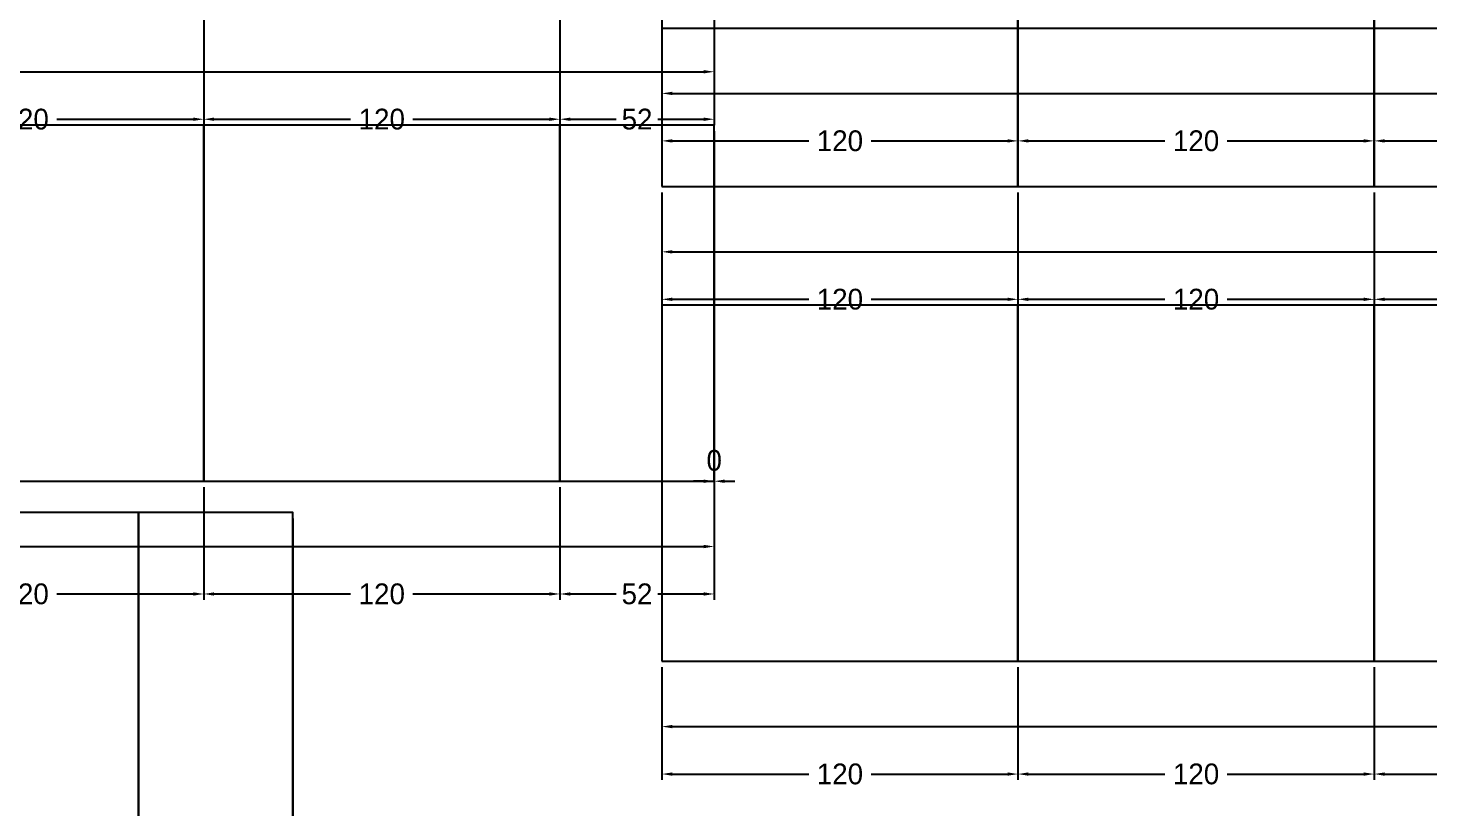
# Model space of a CAD drawing. Header units: metres. Extents: x 180 to 6304, y -9808 to 1664.
# Drawn here: x 2229.2 to 2701.3, y -1031.9 to -769 of the extents above; entities that cross this region are included whole.
import ezdxf

# ---------------------------------------------------------------- set-up
doc = ezdxf.new("R2010")
doc.units = ezdxf.units.M
doc.layers.add('COTA', color=3, linetype='Continuous')
doc.dimstyles.new('COTA_VIG', dxfattribs={"dimtxt": 7, "dimasz": 3.5, "dimexe": 2, "dimexo": 2, "dimgap": 1.5, "dimtad": 1, "dimdec": 1, "dimcen": 2.5, "dimclrd": 3, "dimclre": 3, "dimclrt": 3, "dimazin": 3, "dimtfac": 1, "dimtmove": 0, "dimatfit": 3})

# ---------------------------------------------------------------- blocks, each defined once
blk = doc.blocks.new('_CLOSEDFILLED')
at = {"color": 0, "linetype": 'BYBLOCK'}
blk.add_solid([(-1, 0.16), (0, 0), (-1, -0.16)], dxfattribs=at)
blk = doc.blocks.new('*D562')
at = {"color": 3}
for p, q in [((1808.44, -923.77), (1808.44, -945.77)), ((2460.44, -923.77), (2460.44, -945.77)), ((1811.94, -943.77), (2123.94, -943.77)), ((2144.94, -943.77), (2456.94, -943.77))]:
    blk.add_line(p, q, dxfattribs=at)
at = {"layer": 'Defpoints'}
for p in [(1808.44, -921.77), (2460.44, -921.77), (1808.44, -943.77)]:
    blk.add_point(p, dxfattribs=at)
at = {"layer": 'COTA', "color": 3, "xscale": 3.5, "yscale": 3.5, "rotation": 180}
blk.add_blockref('_CLOSEDFILLED', (1808.44, -943.77), dxfattribs=at)
at = {"layer": 'COTA', "color": 3, "xscale": 3.5, "yscale": 3.5}
blk.add_blockref('_CLOSEDFILLED', (2460.44, -943.77), dxfattribs=at)
at = {"layer": 'COTA', "color": 3, "insert": (2134.44, -943.77), "char_height": 7, "attachment_point": 5}
blk.add_mtext('652', dxfattribs=at)
blk = doc.blocks.new('*D566')
at = {"color": 3}
for p, q in [((2168.44, -923.77), (2168.44, -961.77)), ((2288.44, -923.77), (2288.44, -961.77)), ((2171.94, -959.77), (2217.94, -959.77)), ((2238.94, -959.77), (2284.94, -959.77))]:
    blk.add_line(p, q, dxfattribs=at)
at = {"layer": 'Defpoints'}
for p in [(2168.44, -921.77), (2288.44, -921.77), (2168.44, -959.77)]:
    blk.add_point(p, dxfattribs=at)
at = {"layer": 'COTA', "color": 3, "xscale": 3.5, "yscale": 3.5, "rotation": 180}
blk.add_blockref('_CLOSEDFILLED', (2168.44, -959.77), dxfattribs=at)
at = {"layer": 'COTA', "color": 3, "xscale": 3.5, "yscale": 3.5}
blk.add_blockref('_CLOSEDFILLED', (2288.44, -959.77), dxfattribs=at)
at = {"layer": 'COTA', "color": 3, "insert": (2228.44, -959.77), "char_height": 7, "attachment_point": 5}
blk.add_mtext('120', dxfattribs=at)
blk = doc.blocks.new('*D567')
at = {"color": 3}
for p, q in [((2288.44, -923.77), (2288.44, -961.77)), ((2408.44, -923.77), (2408.44, -961.77)), ((2291.94, -959.77), (2337.94, -959.77)), ((2358.94, -959.77), (2404.94, -959.77))]:
    blk.add_line(p, q, dxfattribs=at)
at = {"layer": 'Defpoints'}
for p in [(2288.44, -921.77), (2408.44, -921.77), (2288.44, -959.77)]:
    blk.add_point(p, dxfattribs=at)
at = {"layer": 'COTA', "color": 3, "xscale": 3.5, "yscale": 3.5, "rotation": 180}
blk.add_blockref('_CLOSEDFILLED', (2288.44, -959.77), dxfattribs=at)
at = {"layer": 'COTA', "color": 3, "xscale": 3.5, "yscale": 3.5}
blk.add_blockref('_CLOSEDFILLED', (2408.44, -959.77), dxfattribs=at)
at = {"layer": 'COTA', "color": 3, "insert": (2348.44, -959.77), "char_height": 7, "attachment_point": 5}
blk.add_mtext('120', dxfattribs=at)
blk = doc.blocks.new('*D568')
at = {"color": 3}
for p, q in [((2408.44, -923.77), (2408.44, -961.77)), ((2460.44, -923.77), (2460.44, -961.77)), ((2411.94, -959.77), (2427.44, -959.77)), ((2441.44, -959.77), (2456.94, -959.77))]:
    blk.add_line(p, q, dxfattribs=at)
at = {"layer": 'Defpoints'}
for p in [(2408.44, -921.77), (2460.44, -921.77), (2408.44, -959.77)]:
    blk.add_point(p, dxfattribs=at)
at = {"layer": 'COTA', "color": 3, "xscale": 3.5, "yscale": 3.5, "rotation": 180}
blk.add_blockref('_CLOSEDFILLED', (2408.44, -959.77), dxfattribs=at)
at = {"layer": 'COTA', "color": 3, "xscale": 3.5, "yscale": 3.5}
blk.add_blockref('_CLOSEDFILLED', (2460.44, -959.77), dxfattribs=at)
at = {"layer": 'COTA', "color": 3, "insert": (2434.44, -959.77), "char_height": 7, "attachment_point": 5}
blk.add_mtext('52', dxfattribs=at)
blk = doc.blocks.new('*D570')
at = {"color": 3}
for p, q in [((1808.44, -763.77), (1808.44, -785.77)), ((2460.44, -763.77), (2460.44, -785.77)), ((1811.94, -783.77), (2123.94, -783.77)), ((2144.94, -783.77), (2456.94, -783.77))]:
    blk.add_line(p, q, dxfattribs=at)
at = {"layer": 'Defpoints'}
for p in [(1808.44, -761.77), (2460.44, -761.77), (1808.44, -783.77)]:
    blk.add_point(p, dxfattribs=at)
at = {"layer": 'COTA', "color": 3, "xscale": 3.5, "yscale": 3.5, "rotation": 180}
blk.add_blockref('_CLOSEDFILLED', (1808.44, -783.77), dxfattribs=at)
at = {"layer": 'COTA', "color": 3, "xscale": 3.5, "yscale": 3.5}
blk.add_blockref('_CLOSEDFILLED', (2460.44, -783.77), dxfattribs=at)
at = {"layer": 'COTA', "color": 3, "insert": (2134.44, -783.77), "char_height": 7, "attachment_point": 5}
blk.add_mtext('652', dxfattribs=at)
blk = doc.blocks.new('*D574')
at = {"color": 3}
for p, q in [((2168.44, -763.77), (2168.44, -801.77)), ((2288.44, -763.77), (2288.44, -801.77)), ((2171.94, -799.77), (2217.94, -799.77)), ((2238.94, -799.77), (2284.94, -799.77))]:
    blk.add_line(p, q, dxfattribs=at)
at = {"layer": 'Defpoints'}
for p in [(2168.44, -761.77), (2288.44, -761.77), (2168.44, -799.77)]:
    blk.add_point(p, dxfattribs=at)
at = {"layer": 'COTA', "color": 3, "xscale": 3.5, "yscale": 3.5, "rotation": 180}
blk.add_blockref('_CLOSEDFILLED', (2168.44, -799.77), dxfattribs=at)
at = {"layer": 'COTA', "color": 3, "xscale": 3.5, "yscale": 3.5}
blk.add_blockref('_CLOSEDFILLED', (2288.44, -799.77), dxfattribs=at)
at = {"layer": 'COTA', "color": 3, "insert": (2228.44, -799.77), "char_height": 7, "attachment_point": 5}
blk.add_mtext('120', dxfattribs=at)
blk = doc.blocks.new('*D575')
at = {"color": 3}
for p, q in [((2288.44, -763.77), (2288.44, -801.77)), ((2408.44, -763.77), (2408.44, -801.77)), ((2291.94, -799.77), (2337.94, -799.77)), ((2358.94, -799.77), (2404.94, -799.77))]:
    blk.add_line(p, q, dxfattribs=at)
at = {"layer": 'Defpoints'}
for p in [(2288.44, -761.77), (2408.44, -761.77), (2288.44, -799.77)]:
    blk.add_point(p, dxfattribs=at)
at = {"layer": 'COTA', "color": 3, "xscale": 3.5, "yscale": 3.5, "rotation": 180}
blk.add_blockref('_CLOSEDFILLED', (2288.44, -799.77), dxfattribs=at)
at = {"layer": 'COTA', "color": 3, "xscale": 3.5, "yscale": 3.5}
blk.add_blockref('_CLOSEDFILLED', (2408.44, -799.77), dxfattribs=at)
at = {"layer": 'COTA', "color": 3, "insert": (2348.44, -799.77), "char_height": 7, "attachment_point": 5}
blk.add_mtext('120', dxfattribs=at)
blk = doc.blocks.new('*D576')
at = {"color": 3}
for p, q in [((2408.44, -763.77), (2408.44, -801.77)), ((2460.44, -763.77), (2460.44, -801.77)), ((2411.94, -799.77), (2427.44, -799.77)), ((2441.44, -799.77), (2456.94, -799.77))]:
    blk.add_line(p, q, dxfattribs=at)
at = {"layer": 'Defpoints'}
for p in [(2408.44, -761.77), (2460.44, -761.77), (2408.44, -799.77)]:
    blk.add_point(p, dxfattribs=at)
at = {"layer": 'COTA', "color": 3, "xscale": 3.5, "yscale": 3.5, "rotation": 180}
blk.add_blockref('_CLOSEDFILLED', (2408.44, -799.77), dxfattribs=at)
at = {"layer": 'COTA', "color": 3, "xscale": 3.5, "yscale": 3.5}
blk.add_blockref('_CLOSEDFILLED', (2460.44, -799.77), dxfattribs=at)
at = {"layer": 'COTA', "color": 3, "insert": (2434.44, -799.77), "char_height": 7, "attachment_point": 5}
blk.add_mtext('52', dxfattribs=at)
blk = doc.blocks.new('*D586')
at = {"color": 3}
for p, q in [((2442.79, -771.07), (2442.79, -793.07)), ((3094.79, -771.07), (3094.79, -793.07)), ((2446.29, -791.07), (2758.29, -791.07)), ((2779.29, -791.07), (3091.29, -791.07))]:
    blk.add_line(p, q, dxfattribs=at)
at = {"layer": 'Defpoints'}
for p in [(2442.79, -769.07), (3094.79, -769.07), (2442.79, -791.07)]:
    blk.add_point(p, dxfattribs=at)
at = {"layer": 'COTA', "color": 3, "xscale": 3.5, "yscale": 3.5, "rotation": 180}
blk.add_blockref('_CLOSEDFILLED', (2442.79, -791.07), dxfattribs=at)
at = {"layer": 'COTA', "color": 3, "xscale": 3.5, "yscale": 3.5}
blk.add_blockref('_CLOSEDFILLED', (3094.79, -791.07), dxfattribs=at)
at = {"layer": 'COTA', "color": 3, "insert": (2768.79, -791.07), "char_height": 7, "attachment_point": 5}
blk.add_mtext('652', dxfattribs=at)
blk = doc.blocks.new('*D587')
at = {"color": 3}
for p, q in [((2442.79, -771.07), (2442.79, -809.07)), ((2562.79, -771.07), (2562.79, -809.07)), ((2446.29, -807.07), (2492.29, -807.07)), ((2513.29, -807.07), (2559.29, -807.07))]:
    blk.add_line(p, q, dxfattribs=at)
at = {"layer": 'Defpoints'}
for p in [(2442.79, -769.07), (2562.79, -769.07), (2442.79, -807.07)]:
    blk.add_point(p, dxfattribs=at)
at = {"layer": 'COTA', "color": 3, "xscale": 3.5, "yscale": 3.5, "rotation": 180}
blk.add_blockref('_CLOSEDFILLED', (2442.79, -807.07), dxfattribs=at)
at = {"layer": 'COTA', "color": 3, "xscale": 3.5, "yscale": 3.5}
blk.add_blockref('_CLOSEDFILLED', (2562.79, -807.07), dxfattribs=at)
at = {"layer": 'COTA', "color": 3, "insert": (2502.79, -807.07), "char_height": 7, "attachment_point": 5}
blk.add_mtext('120', dxfattribs=at)
blk = doc.blocks.new('*D588')
at = {"color": 3}
for p, q in [((2562.79, -771.07), (2562.79, -809.07)), ((2682.79, -771.07), (2682.79, -809.07)), ((2566.29, -807.07), (2612.29, -807.07)), ((2633.29, -807.07), (2679.29, -807.07))]:
    blk.add_line(p, q, dxfattribs=at)
at = {"layer": 'Defpoints'}
for p in [(2562.79, -769.07), (2682.79, -769.07), (2562.79, -807.07)]:
    blk.add_point(p, dxfattribs=at)
at = {"layer": 'COTA', "color": 3, "xscale": 3.5, "yscale": 3.5, "rotation": 180}
blk.add_blockref('_CLOSEDFILLED', (2562.79, -807.07), dxfattribs=at)
at = {"layer": 'COTA', "color": 3, "xscale": 3.5, "yscale": 3.5}
blk.add_blockref('_CLOSEDFILLED', (2682.79, -807.07), dxfattribs=at)
at = {"layer": 'COTA', "color": 3, "insert": (2622.79, -807.07), "char_height": 7, "attachment_point": 5}
blk.add_mtext('120', dxfattribs=at)
blk = doc.blocks.new('*D589')
at = {"color": 3}
for p, q in [((2682.79, -771.07), (2682.79, -809.07)), ((2802.79, -771.07), (2802.79, -809.07)), ((2686.29, -807.07), (2732.29, -807.07)), ((2753.29, -807.07), (2799.29, -807.07))]:
    blk.add_line(p, q, dxfattribs=at)
at = {"layer": 'Defpoints'}
for p in [(2682.79, -769.07), (2802.79, -769.07), (2682.79, -807.07)]:
    blk.add_point(p, dxfattribs=at)
at = {"layer": 'COTA', "color": 3, "xscale": 3.5, "yscale": 3.5, "rotation": 180}
blk.add_blockref('_CLOSEDFILLED', (2682.79, -807.07), dxfattribs=at)
at = {"layer": 'COTA', "color": 3, "xscale": 3.5, "yscale": 3.5}
blk.add_blockref('_CLOSEDFILLED', (2802.79, -807.07), dxfattribs=at)
at = {"layer": 'COTA', "color": 3, "insert": (2742.79, -807.07), "char_height": 7, "attachment_point": 5}
blk.add_mtext('120', dxfattribs=at)
blk = doc.blocks.new('*D610')
at = {"color": 3}
for p, q in [((2442.79, -984.46), (2442.79, -1006.46)), ((3094.79, -984.46), (3094.79, -1006.46)), ((2446.29, -1004.46), (2758.29, -1004.46)), ((2779.29, -1004.46), (3091.29, -1004.46))]:
    blk.add_line(p, q, dxfattribs=at)
at = {"layer": 'Defpoints'}
for p in [(2442.79, -982.46), (3094.79, -982.46), (2442.79, -1004.46)]:
    blk.add_point(p, dxfattribs=at)
at = {"layer": 'COTA', "color": 3, "xscale": 3.5, "yscale": 3.5, "rotation": 180}
blk.add_blockref('_CLOSEDFILLED', (2442.79, -1004.46), dxfattribs=at)
at = {"layer": 'COTA', "color": 3, "xscale": 3.5, "yscale": 3.5}
blk.add_blockref('_CLOSEDFILLED', (3094.79, -1004.46), dxfattribs=at)
at = {"layer": 'COTA', "color": 3, "insert": (2768.79, -1004.46), "char_height": 7, "attachment_point": 5}
blk.add_mtext('652', dxfattribs=at)
blk = doc.blocks.new('*D611')
at = {"color": 3}
for p, q in [((2442.79, -984.46), (2442.79, -1022.46)), ((2562.79, -984.46), (2562.79, -1022.46)), ((2446.29, -1020.46), (2492.29, -1020.46)), ((2513.29, -1020.46), (2559.29, -1020.46))]:
    blk.add_line(p, q, dxfattribs=at)
at = {"layer": 'Defpoints'}
for p in [(2442.79, -982.46), (2562.79, -982.46), (2442.79, -1020.46)]:
    blk.add_point(p, dxfattribs=at)
at = {"layer": 'COTA', "color": 3, "xscale": 3.5, "yscale": 3.5, "rotation": 180}
blk.add_blockref('_CLOSEDFILLED', (2442.79, -1020.46), dxfattribs=at)
at = {"layer": 'COTA', "color": 3, "xscale": 3.5, "yscale": 3.5}
blk.add_blockref('_CLOSEDFILLED', (2562.79, -1020.46), dxfattribs=at)
at = {"layer": 'COTA', "color": 3, "insert": (2502.79, -1020.46), "char_height": 7, "attachment_point": 5}
blk.add_mtext('120', dxfattribs=at)
blk = doc.blocks.new('*D612')
at = {"color": 3}
for p, q in [((2562.79, -984.46), (2562.79, -1022.46)), ((2682.79, -984.46), (2682.79, -1022.46)), ((2566.29, -1020.46), (2612.29, -1020.46)), ((2633.29, -1020.46), (2679.29, -1020.46))]:
    blk.add_line(p, q, dxfattribs=at)
at = {"layer": 'Defpoints'}
for p in [(2562.79, -982.46), (2682.79, -982.46), (2562.79, -1020.46)]:
    blk.add_point(p, dxfattribs=at)
at = {"layer": 'COTA', "color": 3, "xscale": 3.5, "yscale": 3.5, "rotation": 180}
blk.add_blockref('_CLOSEDFILLED', (2562.79, -1020.46), dxfattribs=at)
at = {"layer": 'COTA', "color": 3, "xscale": 3.5, "yscale": 3.5}
blk.add_blockref('_CLOSEDFILLED', (2682.79, -1020.46), dxfattribs=at)
at = {"layer": 'COTA', "color": 3, "insert": (2622.79, -1020.46), "char_height": 7, "attachment_point": 5}
blk.add_mtext('120', dxfattribs=at)
blk = doc.blocks.new('*D613')
at = {"color": 3}
for p, q in [((2682.79, -984.46), (2682.79, -1022.46)), ((2802.79, -984.46), (2802.79, -1022.46)), ((2686.29, -1020.46), (2732.29, -1020.46)), ((2753.29, -1020.46), (2799.29, -1020.46))]:
    blk.add_line(p, q, dxfattribs=at)
at = {"layer": 'Defpoints'}
for p in [(2682.79, -982.46), (2802.79, -982.46), (2682.79, -1020.46)]:
    blk.add_point(p, dxfattribs=at)
at = {"layer": 'COTA', "color": 3, "xscale": 3.5, "yscale": 3.5, "rotation": 180}
blk.add_blockref('_CLOSEDFILLED', (2682.79, -1020.46), dxfattribs=at)
at = {"layer": 'COTA', "color": 3, "xscale": 3.5, "yscale": 3.5}
blk.add_blockref('_CLOSEDFILLED', (2802.79, -1020.46), dxfattribs=at)
at = {"layer": 'COTA', "color": 3, "insert": (2742.79, -1020.46), "char_height": 7, "attachment_point": 5}
blk.add_mtext('120', dxfattribs=at)
blk = doc.blocks.new('*D618')
at = {"color": 3}
for p, q in [((2442.79, -824.46), (2442.79, -846.46)), ((3094.79, -824.46), (3094.79, -846.46)), ((2446.29, -844.46), (2758.29, -844.46)), ((2779.29, -844.46), (3091.29, -844.46))]:
    blk.add_line(p, q, dxfattribs=at)
at = {"layer": 'Defpoints'}
for p in [(2442.79, -822.46), (3094.79, -822.46), (2442.79, -844.46)]:
    blk.add_point(p, dxfattribs=at)
at = {"layer": 'COTA', "color": 3, "xscale": 3.5, "yscale": 3.5, "rotation": 180}
blk.add_blockref('_CLOSEDFILLED', (2442.79, -844.46), dxfattribs=at)
at = {"layer": 'COTA', "color": 3, "xscale": 3.5, "yscale": 3.5}
blk.add_blockref('_CLOSEDFILLED', (3094.79, -844.46), dxfattribs=at)
at = {"layer": 'COTA', "color": 3, "insert": (2768.79, -844.46), "char_height": 7, "attachment_point": 5}
blk.add_mtext('652', dxfattribs=at)
blk = doc.blocks.new('*D619')
at = {"color": 3}
for p, q in [((2442.79, -824.46), (2442.79, -862.46)), ((2562.79, -824.46), (2562.79, -862.46)), ((2446.29, -860.46), (2492.29, -860.46)), ((2513.29, -860.46), (2559.29, -860.46))]:
    blk.add_line(p, q, dxfattribs=at)
at = {"layer": 'Defpoints'}
for p in [(2442.79, -822.46), (2562.79, -822.46), (2442.79, -860.46)]:
    blk.add_point(p, dxfattribs=at)
at = {"layer": 'COTA', "color": 3, "xscale": 3.5, "yscale": 3.5, "rotation": 180}
blk.add_blockref('_CLOSEDFILLED', (2442.79, -860.46), dxfattribs=at)
at = {"layer": 'COTA', "color": 3, "xscale": 3.5, "yscale": 3.5}
blk.add_blockref('_CLOSEDFILLED', (2562.79, -860.46), dxfattribs=at)
at = {"layer": 'COTA', "color": 3, "insert": (2502.79, -860.46), "char_height": 7, "attachment_point": 5}
blk.add_mtext('120', dxfattribs=at)
blk = doc.blocks.new('*D620')
at = {"color": 3}
for p, q in [((2562.79, -824.46), (2562.79, -862.46)), ((2682.79, -824.46), (2682.79, -862.46)), ((2566.29, -860.46), (2612.29, -860.46)), ((2633.29, -860.46), (2679.29, -860.46))]:
    blk.add_line(p, q, dxfattribs=at)
at = {"layer": 'Defpoints'}
for p in [(2562.79, -822.46), (2682.79, -822.46), (2562.79, -860.46)]:
    blk.add_point(p, dxfattribs=at)
at = {"layer": 'COTA', "color": 3, "xscale": 3.5, "yscale": 3.5, "rotation": 180}
blk.add_blockref('_CLOSEDFILLED', (2562.79, -860.46), dxfattribs=at)
at = {"layer": 'COTA', "color": 3, "xscale": 3.5, "yscale": 3.5}
blk.add_blockref('_CLOSEDFILLED', (2682.79, -860.46), dxfattribs=at)
at = {"layer": 'COTA', "color": 3, "insert": (2622.79, -860.46), "char_height": 7, "attachment_point": 5}
blk.add_mtext('120', dxfattribs=at)
blk = doc.blocks.new('*D621')
at = {"color": 3}
for p, q in [((2682.79, -824.46), (2682.79, -862.46)), ((2802.79, -824.46), (2802.79, -862.46)), ((2686.29, -860.46), (2732.29, -860.46)), ((2753.29, -860.46), (2799.29, -860.46))]:
    blk.add_line(p, q, dxfattribs=at)
at = {"layer": 'Defpoints'}
for p in [(2682.79, -822.46), (2802.79, -822.46), (2682.79, -860.46)]:
    blk.add_point(p, dxfattribs=at)
at = {"layer": 'COTA', "color": 3, "xscale": 3.5, "yscale": 3.5, "rotation": 180}
blk.add_blockref('_CLOSEDFILLED', (2682.79, -860.46), dxfattribs=at)
at = {"layer": 'COTA', "color": 3, "xscale": 3.5, "yscale": 3.5}
blk.add_blockref('_CLOSEDFILLED', (2802.79, -860.46), dxfattribs=at)
at = {"layer": 'COTA', "color": 3, "insert": (2742.79, -860.46), "char_height": 7, "attachment_point": 5}
blk.add_mtext('120', dxfattribs=at)

msp = doc.modelspace()

# ---------------------------------------------------------------- linework, layer by layer
at = {"layer": 'Paineis'}
for points in [[(2442.79, -769.07), (2562.79, -769.07), (2562.79, -649.07), (2442.79, -649.07)], [(2562.79, -769.07), (2682.79, -769.07), (2682.79, -649.07), (2562.79, -649.07)], [(2682.79, -769.07), (2802.79, -769.07), (2802.79, -649.07), (2682.79, -649.07)], [(2442.79, -822.46), (2562.79, -822.46), (2562.79, -702.46), (2442.79, -702.46)], [(2562.79, -822.46), (2682.79, -822.46), (2682.79, -702.46), (2562.79, -702.46)], [(2682.79, -822.46), (2802.79, -822.46), (2802.79, -702.46), (2682.79, -702.46)], [(2168.44, -921.77), (2288.44, -921.77), (2288.44, -801.77), (2168.44, -801.77)], [(2288.44, -921.77), (2408.44, -921.77), (2408.44, -801.77), (2288.44, -801.77)], [(2408.44, -921.77), (2460.44, -921.77), (2460.44, -801.77), (2408.44, -801.77)], [(2442.79, -982.46), (2562.79, -982.46), (2562.79, -862.46), (2442.79, -862.46)], [(2562.79, -982.46), (2682.79, -982.46), (2682.79, -862.46), (2562.79, -862.46)], [(2682.79, -982.46), (2802.79, -982.46), (2802.79, -862.46), (2682.79, -862.46)], [(2146.44, -1052.31), (2266.44, -1052.31), (2266.44, -932.31), (2146.44, -932.31)], [(2266.44, -1052.31), (2318.44, -1052.31), (2318.44, -932.31), (2266.44, -932.31)]]:
    msp.add_lwpolyline(points, close=True, dxfattribs=at)

# ---------------------------------------------------------------- dimensions: what is measured, and where the dimension line sits
at = {"layer": 'COTA'}
for base, p1, p2, picture, middle in [((1808.44, -783.77), (1808.44, -761.77), (2460.44, -761.77), '*D570', (2134.44, -783.77)), ((2168.44, -799.77), (2168.44, -761.77), (2288.44, -761.77), '*D574', (2228.44, -799.77)), ((2288.44, -799.77), (2288.44, -761.77), (2408.44, -761.77), '*D575', (2348.44, -799.77)), ((2408.44, -799.77), (2408.44, -761.77), (2460.44, -761.77), '*D576', (2434.44, -799.77)), ((2442.79, -791.07), (2442.79, -769.07), (3094.79, -769.07), '*D586', (2768.79, -791.07)), ((2442.79, -807.07), (2442.79, -769.07), (2562.79, -769.07), '*D587', (2502.79, -807.07)), ((2562.79, -807.07), (2562.79, -769.07), (2682.79, -769.07), '*D588', (2622.79, -807.07)), ((2682.79, -807.07), (2682.79, -769.07), (2802.79, -769.07), '*D589', (2742.79, -807.07)), ((2442.79, -844.46), (2442.79, -822.46), (3094.79, -822.46), '*D618', (2768.79, -844.46)), ((2442.79, -860.46), (2442.79, -822.46), (2562.79, -822.46), '*D619', (2502.79, -860.46)), ((2562.79, -860.46), (2562.79, -822.46), (2682.79, -822.46), '*D620', (2622.79, -860.46)), ((2682.79, -860.46), (2682.79, -822.46), (2802.79, -822.46), '*D621', (2742.79, -860.46)), ((1808.44, -943.77), (1808.44, -921.77), (2460.44, -921.77), '*D562', (2134.44, -943.77)), ((2168.44, -959.77), (2168.44, -921.77), (2288.44, -921.77), '*D566', (2228.44, -959.77)), ((2288.44, -959.77), (2288.44, -921.77), (2408.44, -921.77), '*D567', (2348.44, -959.77)), ((2408.44, -959.77), (2408.44, -921.77), (2460.44, -921.77), '*D568', (2434.44, -959.77)), ((2442.79, -1004.46), (2442.79, -982.46), (3094.79, -982.46), '*D610', (2768.79, -1004.46)), ((2442.79, -1020.46), (2442.79, -982.46), (2562.79, -982.46), '*D611', (2502.79, -1020.46)), ((2562.79, -1020.46), (2562.79, -982.46), (2682.79, -982.46), '*D612', (2622.79, -1020.46)), ((2682.79, -1020.46), (2682.79, -982.46), (2802.79, -982.46), '*D613', (2742.79, -1020.46))]:
    dim = msp.add_linear_dim(base=base, p1=p1, p2=p2, dimstyle='COTA_VIG', dxfattribs=at)
    dim.commit()
    dim.dimension.update_dxf_attribs({"geometry": picture, "text_midpoint": middle})
for base, p1, p2 in [((2460.44, -921.77), (2460.44, -921.77), (2460.44, -801.77)), ((2318.44, -1052.31), (2318.44, -1052.31), (2318.44, -932.31))]:
    msp.add_linear_dim(base=base, p1=p1, p2=p2, dimstyle='COTA_VIG', dxfattribs=at).render()

doc.saveas('drawing.dxf')
